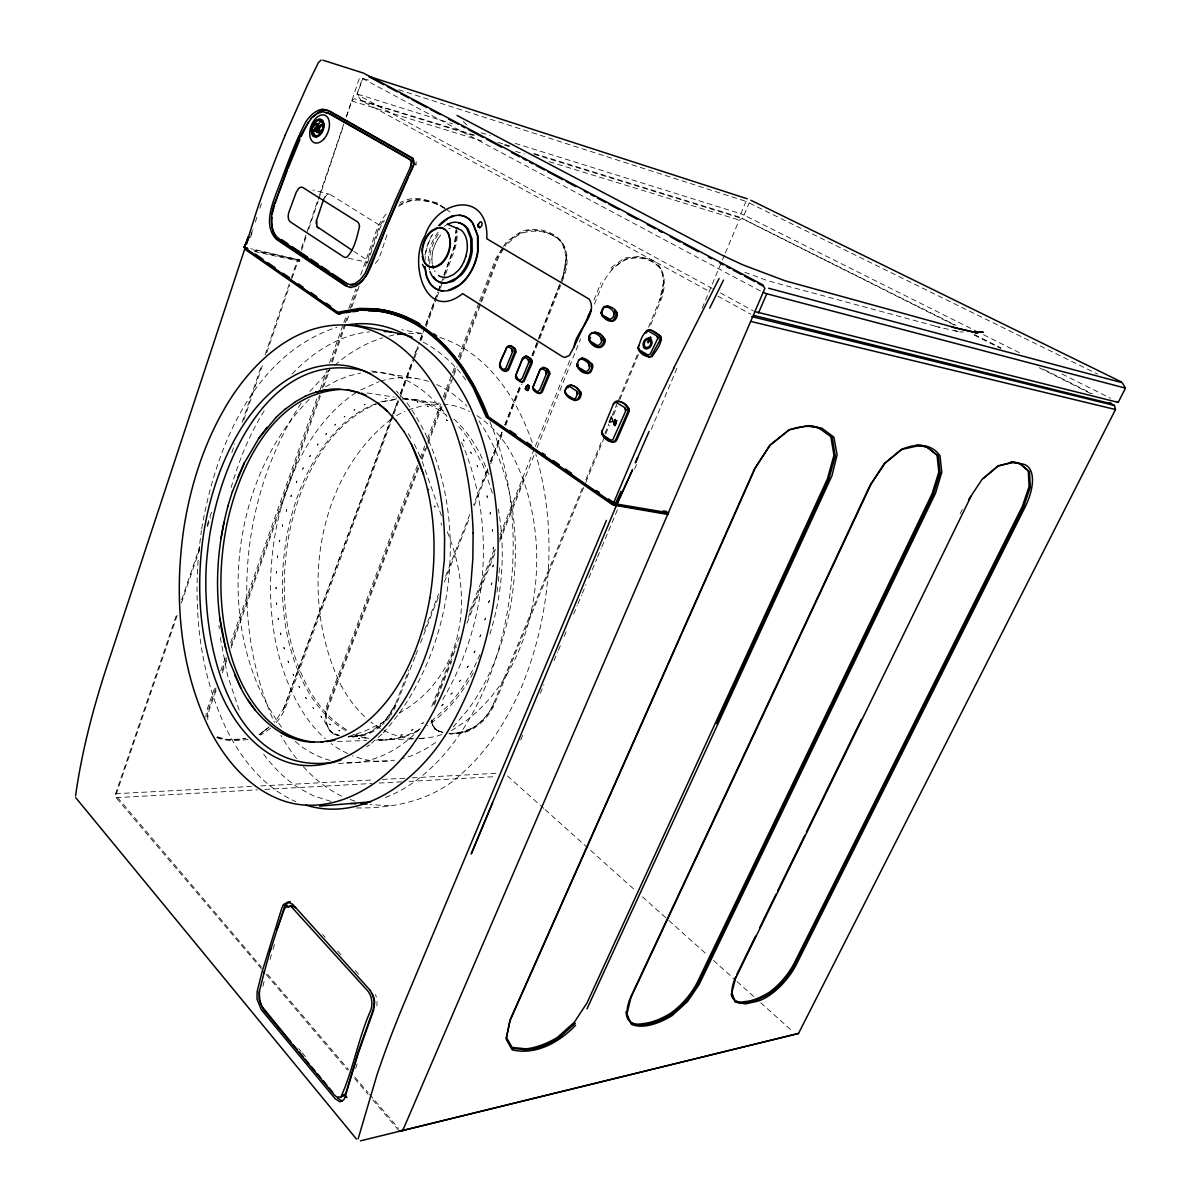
<?xml version="1.0" encoding="UTF-8"?>
<svg xmlns="http://www.w3.org/2000/svg" width="1201" height="1201" viewBox="0 0 1201 1201"><rect width="100%" height="100%" fill="white"/><g stroke="black" fill="none" stroke-linecap="round" stroke-linejoin="round"><path stroke-width="0.75" stroke-dasharray="5 3.75" d="M376.874 1005.853L377.054 1001.484M198.165 560.417C193.916 618.095 201.453 677.799 226.974 730.178A222.065 140.082 -87.2 0 0 257.224 773.984A222.095 140.112 -87.2 0 0 295.671 801.562M498.385 581.494L499.496 567.217M416.192 161.58L415.906 165.107L415.741 160.258M431.88 259.071L432.285 253.981M424.869 261.518L425.379 255.363A39.858 25.641 -71.7 0 1 432.765 234.36M456.38 228.58L454.308 246.821L440.872 284.082M198.735 552.085L201.393 530.527M387.007 234.78L379.036 258.725L375.388 263.364M663.537 281.815L659.619 300.595A37.426 24.605 -61.1 0 0 659.889 268.198A65.68 43.356 -60.3 0 0 625.211 259.131L611.084 269.459M503.459 246.49L506.447 241.776L521.684 231.087A70.619 49.811 -60.2 0 1 561.798 241.596L566.377 256.954L563.299 275.389L532.103 355.481M496.974 592.138L497.995 585.052M566.377 256.954L563.299 275.389L561.272 280.599M201.708 528.77C215.369 448.528 253.051 354.67 336.971 327.212M262.869 986.351L264.55 979.686M270.06 959.464L271.981 952.693M489.873 634.128C502.468 593.879 505.786 550.568 498.31 508.999M273.002 949.255L275.149 942.365M250.514 237.543L253.231 228.911M255.393 222.005L257.014 216.826M355.616 1068.575L357.823 1061.594M250.889 235.111L252.54 230.082M301.571 250.378L306.3 236.297M308.657 229.256L318.115 201.092M318.715 199.336L343.531 125.429M346.488 116.632L360.195 75.813M261.413 968.772L116.077 797.674L115.596 793.726L176.847 613.936M181.681 599.749L199.816 546.545M207.067 525.257L211.901 511.071M231.838 452.552L234.856 443.679M242.122 422.377L261.488 365.539M265.106 354.88L290.522 280.283M291.137 278.512L297.788 258.981M301.421 248.322L318.971 196.814M319.571 195.042L343.786 124.003M346.203 116.887L351.653 100.914L354.49 98.737L475.701 136.208M177.178 615.392L116.677 792.9L116.482 796.233L261.473 967.225M181.426 602.977L199.576 549.713M207.443 526.639L210.46 517.766M243.743 420.14L263.109 363.333M266.742 352.689L289.726 285.222M292.158 278.122L298.208 260.377L255.708 251.084M254.417 251.489L299.469 261.233L299.89 260.032L250.814 248.682M368.452 80.017L362.402 78.44L356.952 94.399L361.036 100.404L709.716 291.693M712.283 288.48L356.952 94.399L363.122 78.305M259.821 208.268L261.578 203.224M214.514 688.443L207.683 707.779A39.378 26.887 -43 0 0 205.836 717.267M220.729 670.879L225.683 656.812M230.652 642.745L317.649 396.54M320.142 389.484L327.002 370.103M329.509 363.047L343.231 324.27M343.861 322.514L346.353 315.458M348.845 308.417L355.721 289.021M360.705 274.924L376.318 230.862A42.831 32.532 -61.4 0 1 386.782 213.313M216.015 687.933L209.154 707.314A39.063 26.677 -43 0 0 207.127 717.012M222.26 670.293L226.629 657.953M230.997 645.613L319.616 395.144M322.108 388.073L328.368 370.403M331.491 361.561L344.627 324.45M345.242 322.694L347.75 315.623M350.257 308.552L357.132 289.111M365.254 266.142L377.144 232.559A42.47 32.247 -61.3 0 1 384.5 218.552M216.09 690.395L209.86 708.035A39.093 26.677 -43 0 0 207.773 719.609M222.335 672.77L226.704 660.415M231.087 648.075L321.042 393.973M323.534 386.902L329.795 369.217M332.302 362.147L349.191 314.422M351.698 307.351L359.204 286.138M367.341 263.154L377.985 233.099A42.5 32.232 -61.3 0 1 384.32 220.549M433.426 248.832L435.257 243.833M391.316 418.338L283.406 709.566L284.982 706.293L275.104 721.831M391.961 416.597L397.741 400.849M400.323 393.838L411.883 362.342M414.465 355.331L417.678 346.594M420.245 339.583L422.812 332.587M425.394 325.591L437.599 292.323M438.245 290.582L440.166 285.328M444.025 274.834L454.308 246.821L456.2 230.292A42.185 31.781 -61.3 0 1 453.152 250.874M397.966 400.503L283.406 709.566M400.564 393.463L419.389 342.405M420.035 340.649L437.644 292.834M438.29 291.077L440.227 285.838M393.267 415.801L285.688 706.984A38.792 26.362 -43.4 0 1 275.539 723.317M393.913 414.045L400.368 396.555M401.014 394.814L413.94 359.835M414.585 358.078L418.458 347.584M421.041 340.589L423.623 333.593M426.22 326.597L436.548 298.614M437.194 296.857L439.776 289.861M440.422 288.12L444.955 275.87M445.601 274.128L453.993 251.384A42.215 31.781 -61.3 0 0 457.056 230.817M417.438 465.252L326.447 706.518L324.72 721.786L330.77 732.55A65.259 42.891 -47 0 0 339.358 735.793M417.993 467.489L327.948 705.723A36.54 23.855 -46.3 0 0 331.971 732.43L332.677 733.105A64.419 42.29 -47 0 0 338.682 735.597M421.296 458.737L425.259 448.258M427.901 441.262L441.112 406.298M444.415 397.546L451.036 380.071M453.678 373.076L456.32 366.08M459.623 357.343L480.1 303.147M480.76 301.391L495.968 261.187A39.918 28.239 -61.3 0 1 503.759 247.121M420.08 458.272L424.704 446.036M427.361 439.041L440.587 404.091M443.229 397.111L455.134 365.644M458.452 356.907L478.944 302.727M479.619 300.986L495.488 259.041L502.468 248.067M418.774 468.075L328.654 706.398A36.555 23.855 -46.3 0 0 332.677 733.105M422.076 459.337L427.376 445.346M428.036 443.589L441.923 406.869M444.565 399.873L453.167 377.129M453.828 375.388L457.131 366.635M459.788 359.639L480.94 303.673M481.601 301.916L496.824 261.698A39.933 28.224 -61.3 0 1 504.615 247.631M485.94 473.359L487.981 468.15L473.569 504.945M490.684 461.199L502.228 431.669M504.945 424.734L520.543 384.785M532.088 355.271L538.198 339.643M538.874 337.901L560.597 282.325M348.515 736.723A65.259 42.891 -47 0 0 371.349 731.454L385.596 720.21L394.799 705.708L408.895 670.053M424.553 630.075L438.59 594.045M445.661 576.21L470.071 513.788M490.578 461.499L502.243 431.714M504.87 424.989L520.603 384.86M415.081 656.782L396 705.467A36.315 23.585 -46.6 0 1 390.91 715.015M415.756 655.04L417.798 649.831M420.53 642.88L438.23 597.678M444.37 582.02L469.576 517.706M474.335 505.531L487.966 470.762M490.699 463.796L502.949 432.51M505.681 425.559L522.03 383.825M532.929 356.006L539.069 340.363M539.744 338.622L563.584 277.761A39.678 27.848 -61.3 0 0 562.533 243.007A69.628 49.061 -60.2 0 0 523.336 232.769A39.933 28.224 -61.3 0 0 505.711 246.235M431.729 706.473L459.307 637.146M469.651 611.159L495.172 547.025M500.006 534.895L534.61 448.123M535.316 446.382L570.895 357.628M593.91 300.19L600.89 282.79M433.576 704.296L456.5 646.889M468.315 617.314L495.412 549.473M499.586 539.039L523.906 478.148M434.282 704.942L451.666 661.436M466.979 623.154L495.488 551.799M499.661 541.366L534.355 454.518M537.117 447.598L580.638 338.712M594.45 304.138L601.356 286.859A37.666 24.921 -61.1 0 1 626.066 259.611A65.71 43.341 -60.3 0 1 660.745 268.679A37.441 24.605 -61.1 0 1 660.475 301.091L649.816 326.972M582.26 488.357L493.461 703.891A34.439 21.348 -48.8 0 1 457.626 733.015L449.369 733.301M585.833 479.709L602.226 439.821M604.944 433.441L608.637 424.223M612.195 415.546L617.899 401.674M618.62 399.948L638.316 352.358M648.555 327.122L659.965 299.379A37.726 24.801 -61.1 0 0 650.131 259.461L638.992 256.429L624.685 257.945L610.799 267.823M583.701 487.486L494.497 704.101A34.198 21.183 -48.8 0 1 458.136 733.511A60.666 37.922 -49.3 0 1 449.594 733.961M585.848 482.292L605.034 435.693M605.739 433.966L609.297 425.349M613.561 414.991L617.119 406.358M619.956 399.453L638.437 354.58M515.124 143.354L740.822 213.778L746.031 201.393L1097.549 374.081M520.709 739.966L522.885 734.802M540.285 693.397L543.918 684.78M554.051 660.625L557.684 652.008M558.405 650.281L560.582 645.117M564.2 636.485L566.377 631.306M573.628 614.071L577.261 605.439M577.981 603.713L581.599 595.095M582.32 593.369L585.953 584.737M588.85 577.846L596.822 558.87M597.543 557.144L601.176 548.527M601.896 546.8L617.839 508.849M634.533 469.126L636.725 463.946M651.257 429.358L677.424 367.086M702.135 308.282L724.668 254.672M725.389 252.946L739.2 220.083L741.993 218.522L955.771 325.831M978.59 332.302L744.019 215.099L749.244 202.714M960.124 513.893L962.586 508.849M323.715 199.051L327.107 194.502L330.185 194.532L381.423 226.343M394.799 705.708L395.294 704.822A36.285 23.585 -46.5 0 1 356.021 735.898M473.224 672.935C462.1 693.562 447.042 712.778 427.211 725.644M324.375 197.504L325.186 196.213M264.205 410.862L261.428 415.231A252.69 163.336 -86.9 0 0 230.592 489.558M385.221 720.51L395.294 704.822M301.091 403.236C240.605 495.908 229.031 620.962 274.338 722.281M442.704 699.492C488.582 622.884 497.154 522.615 460.794 440.557M437.689 239.194L440.632 235.141A34.949 22.909 -72.3 0 1 442.824 232.754M309.843 391.496L329.93 369.593M292.098 374.036C312.515 352.448 339.358 334.674 369.563 331.866M381.903 734.246L370.509 744.08M383.164 732.91C460.839 647.774 474.8 494.767 405.533 400.819M420.17 728.452C400.609 749.484 372.64 764.872 343.231 762.71M453.227 726.95L468.42 709.19A202.233 131.149 -86.5 0 0 510.725 605.184C521.129 542.987 515.559 474.095 478.914 420.966M334.884 365.164C348.74 353.019 364.969 343.201 382.654 337.856M309.257 399.423C227.469 481.481 212.952 634.668 282.475 728.437M431.204 721.486L449.504 704.341L458.587 692.947A179.775 116.587 -86.5 0 0 480.7 652.819M269.294 726.905L259.176 734.682L269.144 727.01M259.176 734.682L268.138 727.911M356.051 392.682C336.055 405.518 320.427 424.043 308.026 444.1A204.906 134.647 -86.9 0 0 274.338 539.009C265.331 598.188 271.246 662.547 304.033 713.949A175.556 114.155 -87.1 0 0 325.471 738.9M398.897 713.289C466.378 675.653 474.38 594.435 446.051 528.935M444.28 226.404L447.162 224.422M390.941 419.284C313.536 480.205 298.974 600.905 341.549 686.402M366.545 746.857L369.668 744.8M435.678 742.503L423.878 750.04L411.823 755.684L401.404 758.912M384.981 721.471L365.209 730.944L345.423 737.639M325.516 386.812L336.911 380.537L348.605 375.943L360.51 373.151M360.69 389.965L378.9 381.738M396.48 415.591L404.812 411.312M419.329 729.472C406.599 736.558 392.172 740.552 377.564 740.176M416.882 731.559C404.332 737.954 389.86 741.137 375.823 739.441M451.321 730.583C543.167 677.244 559.711 531.503 506.807 445.646M385.326 797.539C413.729 786.655 436.729 765.367 454.729 741.317A248.652 158.112 -86.5 0 0 507.332 612.015C518.231 548.512 514.779 481.301 489.798 421.386M379.246 402.875C328.278 422.482 302.082 477.352 290.462 527.494C279.368 580.338 282.205 637.971 307.381 686.522A156.355 101.8 -87 0 0 330.185 717.102A156.37 101.815 -87 0 0 348.86 731.019M375.733 403.836C349.881 413.249 330.395 434.612 316.088 457.431A181.876 119.349 -86.9 0 0 285.793 542.221C278.242 591.072 282.43 643.316 305.865 687.527A156.355 101.665 -87 0 0 346.143 730.793M408.19 409.826L427.196 404.437L441.337 404.001M441.833 734.517L434.792 736.768L418.774 738.735M457.626 733L471.498 728.587M389.094 336.16L393.973 334.884M361.036 100.404L476.467 135.683M380.567 381.107C396.12 376.483 412.859 376.423 428.352 381.302M382.669 401.599L396.63 398.987M380.957 401.915L396.885 399.302M441.112 522.93L441.503 525.107M327.107 194.502L329.194 194.142L312.876 190.013M338.442 763.461L394.483 760.248M356.442 807.943C394.303 808.558 433.666 800.211 461.965 773.444C488.987 749.454 508.323 718.123 522.345 685.095C551.649 612.36 557.789 529.536 535.781 454.008M116.077 797.674L257.434 789.838M264.881 789.417L371.664 783.487M379.156 783.067L401.584 781.836M409.016 781.416L494.497 776.672M115.596 793.726L251.519 786.445M260.827 785.934L373.001 779.929M382.368 779.419L404.752 778.218M412.183 777.828L497.649 773.234M337.421 741.482L366.62 740.537M389.785 739.666L416.957 738.795M418.954 738.675L424.208 738.555M376.498 739.996L387.157 739.876M387.548 761.314L375.553 761.299L363.813 759.452L352.433 755.834M389.379 805.706L370.088 804.625M959.824 331.896L963.202 332.001M408.61 333.232L423.398 333.833L401.704 329.69M395.91 397.996L396.675 398.056M372.49 372.19C403.176 372.175 430.303 391.856 446.967 416.492M403.686 398.462L439.446 403.191M443.109 404.136L448.423 404.587A154.313 103.076 -86.3 0 1 469.546 411.463M402.23 398.972L412.844 399.963A157.241 102.776 -86.3 0 1 446.141 415.021M413.684 738.795L403.296 737.459L393.102 734.562A153.473 101.995 -87 0 1 383.194 730.073M367.161 392.937L394.303 397.111M403.356 398.507L412.844 399.963M371.559 370.989L416.507 378.45M330.845 801.367L313.686 795.918L300.64 789.072A215.925 137.74 -87.2 0 1 261.983 751.946M253.021 249.853L299.89 260.032M348.35 258.155L367.851 262.479M744.845 272.312L768.07 280.839L939.888 327.363M954.645 330.74L958.098 331.506M935.069 326.282L958.023 331.476M368.902 738.54L358.739 735.567A156.37 101.815 -87 0 1 353.755 733.496M366.05 738.495L355.901 735.402A156.355 101.665 -87 0 1 352.614 734.036M351.653 100.914L485.324 142.018M515.559 151.311L524.432 154.043M549.247 161.67L739.2 220.083M497.95 142.334L503.324 144M505.111 144.555L510.485 146.222M533.769 153.428L739.591 217.141L956.056 325.411M504.225 145.021L509.539 146.657M534.37 154.328L741.993 218.522M357.688 94.233L452.507 123.823M481.121 132.756L490.068 135.548M398.657 89.73L746.031 201.393M330.095 760.368C317.244 756.855 305.204 750.31 295.296 741.392M442.914 732.385L435.062 729.788L430.859 721.486M350.182 799.521L357.132 801.833M439.866 337.451C487.396 352.614 517.181 398.237 532.538 443.364M740.822 213.778L744.019 215.099M347.75 753.552L341.504 750.505A175.556 114.155 -87.1 0 1 331.131 743.569M983.604 334.809L1020.34 353.169M1062.074 374.021L1110.505 398.222M974.356 334.599L1000.913 347.915M1044.074 369.578L1092.219 393.733M974.146 335.049L1000.868 348.455M1039.285 367.746L1091.048 393.733M362.402 78.44L761.689 291.693M720.51 292.969L753.402 310.939M717.928 296.197L750.82 314.242M649.621 260.257L650.477 260.737M549.848 233.85L550.719 234.33M436.669 203.87L437.539 204.38M353.755 251.324L367.521 260.242M298.208 260.377L299.469 261.233M444.445 208.058L436.954 202.789L422.512 199.066A42.831 32.532 -61.4 0 0 399.933 202.729M445.946 209.109L450.435 212.262L452.222 217.156M507.498 775.951L543.678 808.348M545.059 809.594L635.509 890.617M642.46 896.847L667.501 919.275M668.897 920.521L706.458 954.179M713.424 960.41L735.688 980.346M737.069 981.592L753.763 996.56M760.728 1002.79L792.72 1031.449M431.384 720.99A34.394 21.423 -48.6 0 0 436.098 729.562L436.804 730.208A60.666 37.922 -49.3 0 0 442.884 732.82M463.226 121.481L466.919 125.084M396.315 390.971L398.612 393.433M399.768 394.664L403.221 398.357M322.664 934.408L325.171 937.185M337.706 951.072L341.459 955.245M355.256 970.513L360.27 976.068M267.538 974.341L348.77 1069.881M354.82 1077.012L368.167 1092.7M369.368 1094.126L398.477 1128.34M266.262 974.476L347.404 1070.001M354.67 1078.558L367.986 1094.231M372.835 1099.936L399.483 1131.312M298.644 1048.563L301.016 1051.415M302.187 1052.827L305.745 1057.09M465.808 379.951L458.977 371.124A217.666 139.886 -86.2 0 0 419.9 340.499M408.34 433.711L411.793 439.671M414.39 444.145L421.146 458.662M239.104 710.001L227.529 675.307L219.933 635.764M489.122 474.68L479.86 453.242L472.624 441.007A157.256 102.941 -86.3 0 0 452.762 418.068M375.448 994.518L376.408 997.16M441.398 515.739L421.716 460.253M492.32 493.026L483.418 466.258L469.681 440.647A157.241 102.776 -86.3 0 0 456.635 424.433M429.478 269.82L428.172 260.467L428.682 254.297A31.872 20.582 -71.7 0 1 438.8 231.418M218.912 625.466L219.258 628.904M429.718 263.875L430.018 254.777A31.872 20.612 -71.8 0 1 440.151 231.928M303.313 766.643A216.105 140.637 -87.2 0 0 307.981 771.582A216.135 140.667 -87.2 0 0 343.651 797.044M296.602 758.702A216.105 140.637 -87.2 0 1 280.914 735.282M414.3 399.317A157.256 102.911 -86.3 0 1 444.265 411.523M476.962 415.681A154.313 103.076 -86.3 0 1 506.672 445.526M380.402 728.512A153.473 101.995 -87 0 1 370.944 722.011M364.609 716.562A153.473 101.995 -87 0 1 341.684 686.537M389.815 716.562A36.315 23.585 -46.6 0 1 382.473 724.713M381.077 725.944A36.315 23.585 -46.6 0 1 356.712 736.558A64.419 42.29 -47 0 1 348.5 737.099M270.465 728.226A38.792 26.362 -43.4 0 1 260.302 735.132M248.037 739.441A38.792 26.362 -43.4 0 1 243.022 739.981A68.832 47.334 -43.8 0 1 215.76 736.363M436.804 730.208A34.409 21.408 -48.6 0 1 431.82 719.864M398.537 206.347A42.5 32.232 -61.3 0 1 424.749 201.017A74.072 55.967 -59.9 0 1 447.102 210.16M216.645 737.489A39.378 26.887 -43 0 0 227.71 739.861L245.559 738.54A68.787 47.349 -43.8 0 1 216.525 736.333M356.021 735.898A64.389 42.29 -47 0 1 347.81 736.438M339.613 735.372A64.389 42.29 -47 0 1 331.971 732.43M504.855 245.74A39.918 28.239 -61.3 0 1 538.618 230.877A69.598 49.061 -60.2 0 1 561.663 242.512A39.663 27.848 -61.3 0 1 562.744 277.266M399.287 204.831A42.47 32.247 -61.3 0 1 423.878 200.507A74.027 55.967 -59.9 0 1 447.673 210.851M493.791 703.486A34.183 21.183 -48.8 0 1 457.431 732.88A60.635 37.937 -49.3 0 1 448.889 733.316M442.178 732.19A60.635 37.937 -49.3 0 1 436.098 729.562M435.167 271.861A33.643 22.264 -70.8 0 1 434.522 270.735M432.285 263.86A34.529 22.684 -71.4 0 1 431.94 259.056M432.195 253.981A35.279 23.134 -71.7 0 1 433.336 248.802M435.347 243.893A35.46 22.984 -71.7 0 1 437.78 239.284M448.724 228.821A34.003 22.414 -73.1 0 1 450 228.325M424.989 255.228A39.843 25.626 -71.7 0 1 431.609 235.606M436.654 384.515A176.712 115.596 -86.3 0 1 466.829 406.193M493.461 547.131L493.101 548.977L493.461 547.131M276.065 587.274L276.05 588.85L276.065 587.274M282.55 524.732L282.475 526.353L282.55 524.732M490.278 512.332L490.173 514.103L490.278 512.332M276.395 571.571L276.29 573.147L276.395 571.571M493.266 565.01L492.785 566.872L493.266 565.01M286.469 509.689L286.318 511.266L286.469 509.689M492.455 529.506L492.23 531.322L492.455 529.506M277.656 555.853L277.446 557.414L277.656 555.853M491.885 582.935L491.284 584.782L491.885 582.935M291.243 495.127L291.002 496.629L291.243 495.127M279.803 540.24L279.518 541.771L279.803 540.24M489.332 600.695L488.597 602.512L489.332 600.695M296.827 481.151L296.497 482.577L296.827 481.151M485.639 618.095L484.799 619.851L485.639 618.095M303.192 467.88L302.787 469.231L303.192 467.88M480.85 634.924L479.89 636.605L480.85 634.924M310.278 455.449L309.813 456.71L310.278 455.449M475.026 650.987L473.975 652.578L475.026 650.987M318.055 443.965L317.514 445.121L318.055 443.965M468.255 666.135L467.114 667.606L468.255 666.135M326.462 433.531L325.861 434.567L326.462 433.531M460.614 680.171L459.382 681.537L460.614 680.171M335.424 424.268L334.779 425.169L335.424 424.268M452.207 692.992L450.9 694.193L452.207 692.992M344.882 416.252L344.192 417.017L344.882 416.252M443.109 704.432L441.758 705.497L443.109 704.432M354.76 409.601L354.025 410.217L354.76 409.601M423.368 722.837L421.926 723.572L423.368 722.837M364.969 404.377L364.203 404.842L364.969 404.377M412.949 729.653L411.478 730.208L412.949 729.653M402.29 734.802L400.819 735.177L402.29 734.802M391.526 738.285L390.055 738.48L391.526 738.285M434.807 505.996L434.987 507.017L434.807 505.996M487.291 497.469L486.96 495.833L487.291 497.469M386.031 398.552L385.236 398.672L386.031 398.552M482.982 481.721L482.532 480.16L482.982 481.721M477.623 466.949L477.082 465.493L477.623 466.949M471.287 453.332L470.657 451.996L471.287 453.332M464.066 441.007L463.346 439.791L464.066 441.007M379.711 740.086L380.777 740.071L379.711 740.086M447.327 420.665L446.457 419.75L447.327 420.665M358.664 738.39L359.684 738.69L358.664 738.39M438.005 412.829L437.074 412.063L438.005 412.829M338.862 730.343L339.793 730.959L338.862 730.343M428.202 406.629L427.226 406.028L428.202 406.629M329.644 724.098L330.515 724.849L329.644 724.098M418.023 402.095L417.002 401.659L418.023 402.095M320.982 716.487L321.793 717.372L320.982 716.487M312.936 707.584L313.686 708.59L312.936 707.584M407.574 399.257L406.523 398.987L407.574 399.257M305.564 697.511L306.24 698.622L305.564 697.511M298.944 686.341L299.529 687.542L298.944 686.341M293.089 674.196L293.599 675.487L293.089 674.196M288.06 661.181L288.48 662.547L288.06 661.181M283.871 647.414L284.217 648.855L283.871 647.414M280.569 633.032L280.824 634.518L280.569 633.032M278.152 618.125L278.317 619.656L278.152 618.125M276.65 602.842L276.725 604.388L276.65 602.842"/><path stroke-width="1.5" d="M234.856 675.352L240.725 687.768L229.811 662.021C213.343 611.879 214.213 556.874 227.935 506.206L227.845 506.597M502.288 369.383L505.876 371.484L508.563 369.923L515.769 352.313L515.124 348.545L511.656 346.053L508.639 345.648L506.372 347.81L499.541 364.579L499.976 367.146L503.114 369.368L505.636 368.602L512.527 351.788L511.476 348.68L508.218 346.714L506.927 347.179C505.336 353.71 493.131 367.311 504.735 371.289L508.053 368.482L514.613 352.088L513.968 348.335L510.515 345.828M517.601 379.231L522.015 382.143L523.921 381.498L531.683 364.263L531.412 359.039L526.954 356.172L525.047 356.847M538.483 393.297L540.42 393.538L542.221 392.096L549.683 374.202L548.226 369.578L544.458 367.431L541.651 369.022M352.223 250.333L317.019 226.659L316.509 220.549L323.715 199.051M515.544 376.123L522.555 358.273L525.137 357.478L528.365 359.715L528.815 362.312L522.3 378.27L519.943 380.327L516.04 377.76L515.544 376.123L516.64 378.3L515.694 377.024M532.869 387.563L540 369.563L542.642 368.767L545.93 371.049L546.395 373.691L539.759 389.77L537.357 391.826L533.394 389.199L532.869 387.563L533.995 389.755L533.034 388.463M477.698 250.889L477.488 235.471L472.639 223.206A37.351 24.545 -73.7 0 0 458.992 215.189M601.656 433.081L602.196 430.138M604.373 436.639C607.736 438.665 614.266 445.901 617.089 439.386L628.543 412.919C631.351 406.584 621.638 399.963 616.323 401.795M525.513 388.929L526.518 386.272C530.887 386.632 527.299 393.448 525.528 388.749M577.156 391.511L577.561 393.988L576.57 390.986L569.394 386.362L567.427 386.467C557.579 396.63 583.611 408.31 580.653 392.006C578.056 388.148 569.394 381.197 566.377 387.983C561.933 393.613 569.754 396.976 573.928 399.002L575.804 398.011L577.636 393.057M601.596 432.57L613.501 403.806C616.849 396.18 630.84 406.223 627.417 412.694L615.963 439.191C612.54 446.051 602.106 438.11 601.596 432.57L602.782 434.882L610.498 439.971L612.735 439.911L625.286 411.973L625.751 409.811L624.52 407.484L615.933 402.17L613.276 404.287M272.011 217.351C271.081 225.308 272.282 234.405 278.572 239.96L347.629 286.439M578.777 368.046L587.799 373.751L590.592 372.265L592.333 368.782L592.198 363.843L582.17 358.303M577.005 365.524L577.531 362.852M578.221 364.488L578.297 367.026M232.499 491.494L244.358 462.865L237.963 476.992M576.855 364.924L578.732 359.985L582.02 357.898C588.91 359.249 595.126 365.78 589.481 371.995C585.442 376.033 577.426 369.773 576.855 364.924L577.906 366.981L585.833 371.845C593.669 368.091 587.769 359.775 580.638 358.964L578.567 360.57M638.647 345.528L638.121 347.674L639.322 349.956L648.09 355.076L650.341 353.92L657.923 338.097L656.692 335.815L647.864 330.785C641.919 333.443 640.013 342.54 638.076 348.38C639.232 353.634 647.204 358.243 652.218 356.547C655.776 350.647 663.012 343.231 660.49 335.92C656.587 333.548 648.63 325.621 645.207 332.647M588.79 339.553C588.22 324.375 612.54 336.775 602.527 346.203C595.531 352.118 582.275 337.331 592.648 332.887C600.095 333.638 605.694 341.97 597.753 345.693L589.736 340.919L588.7 338.892M259.236 992.852L259.941 1001.214M478.118 224.707L478.403 227.064L480.1 227.574L481.766 225.758L482.066 223.131A2.762 1.847 -71.3 0 0 480.085 221.975L478.118 224.707L479.454 227.695L478.403 227.064M600.995 313.431L604.418 306.39L608.457 306.42M602.226 312.5C601.221 317.965 610.784 324.105 614.867 319.991C620.932 313.746 614.567 307.261 607.376 306.03L605.484 306.795M478.118 226.404L478.418 223.791M318.655 123.853L317.274 124.949A3.933 2.402 -69.3 0 1 317.935 124.108L318.61 123.718M316.509 220.549L316.313 223.836M600.935 312.71L603.037 307.741L605.034 306.675C612.765 307.351 618.125 315.683 610.078 319.391L601.971 314.722L600.935 312.71L602.362 316.358L611.864 321.012L613.786 319.601L616.173 314.737L614.927 310.459M259.491 990.975L259.056 999.232L263.199 1009.365L334.118 1094.712L336.43 1096.813L340.754 1097.249C353.289 1069.911 358.243 1038.024 370.854 1010.116C372.79 1003.751 372.07 996.305 367.836 991.005L291.107 906.47L286.484 906.74L284.532 908.632L277.101 929.064M429.838 597.993C438.26 546.56 434.867 491.569 411.433 444.34L411.252 444.025M75.543 795.963C82.344 747.577 95.269 700.258 110.987 654.065L244.704 249.072L246.866 249.147L244.704 249.072L337.766 313.941L359.399 310.158L374.982 310.594A236.342 150.305 -86.2 0 1 421.596 328.113A236.372 150.335 -86.2 0 1 462.28 369.668L473.344 387.983L486.36 417.242L612.765 504.945L667.951 514.508L665.985 513.172L614.131 504.72L488.657 417.588C475.761 382.834 454.744 349.911 423.878 328.549A236.057 150.335 -86.2 0 0 377.264 311.044L368.602 310.804M527.915 390.1C531.322 385.986 526.654 382.308 525.573 388.554L527.915 390.1C530.482 385.986 527.254 383.104 525.573 388.554L525.603 389.244M528.56 387.608C529.836 385.236 527.149 383.719 527.089 386.632M311.99 117.353L317.454 113.389L322.814 111.768L327.663 112.849L410.187 159.778L411.418 161.88L410.427 167.209L394.934 201.183L364.954 273.708L360.225 279.698L355.106 283.436L349.926 284.637M244.208 463.211L259.026 437.945L275.96 417.558M465.883 256.398L467.009 251.129A34.769 23.194 -72.4 0 0 467.414 245.905M246.34 243.908L256.504 211.451A711.202 432.135 -61.7 0 1 285.192 135.248M259.266 991.891L264.52 970.993M272.297 213.763L274.534 205.056M358.153 1138.818L377.024 1074.79A733.661 310.939 -52.2 0 1 403.911 1003.736L606.415 520.423M410.427 167.209L411.478 163.486M263.89 973.531L270.72 948.97M270.09 951.507L284.247 907.416L285.823 904.278L290.237 901.546M246.355 244.373L248.202 238.083M227.86 506.191L232.529 491.119M340.033 314.377L247.211 249.928L247.616 248.682M590.021 338.562L590.472 337.226M275.089 203.464L277.866 195.538M258.831 438.245L267.117 427.316M248.172 236.687L244.373 247.331L247.511 248.637L245.875 247.901M413.729 164.297L396.555 202.158L365.96 276.2L361.096 282.385L355.826 286.243L350.467 287.474M278.422 193.961L287.444 170.092M288.09 168.395L299.86 139.601M492.56 802.899L471.212 853.971L616.113 506.086M614.131 504.72L614.762 503.234L608.592 498.955M668.672 512.812L613.381 503.474L631.576 460.388A852.034 372.19 -58.6 0 1 673.791 368.302M665.985 513.172L666.705 511.476L663.132 510.92M285.102 135.233L307.786 84.31L318.46 62.512L321.177 60.05M758.477 312.996L766.763 293.765L1125.457 388.133L1118.206 402.41L755.099 311.629M301.241 136.419L308.357 121.992M637.716 457.641L635.374 462.88L649.125 431.369M574.153 346.729L569.334 355.496L564.815 357.418L562.623 356.727L462.64 293.629C425.169 323.354 408.505 261.863 424.929 236.087C436.699 198.6 488.927 189.728 486.825 238.789L589.181 299.139C598.744 314.527 575.339 331.566 574.153 346.729L591.357 309.588L587.905 316.944M408.58 176.562L385.656 228.971L371.034 266.397L367.161 274.368L362.432 280.358L357.313 284.082L352.133 285.283L345.032 283.031L278.047 238.023C268.859 229.391 270.841 214.964 274.158 204.11C286.123 175.526 292.969 143.459 311.419 118.238M716.682 723.648L828.735 479.529L835.265 455.96L832.203 437.629L818.602 427.811A91.021 51.163 -56.8 0 0 808.063 425.634M615.137 504.24L621.052 491.389M586.989 1008.87L831.978 475.656L837.112 454.834L833.869 437.134L821.799 428.141L807.748 425.755L789.327 429.748L770.336 444.97L755.294 467.985L509.809 1021.225L506.191 1039L512.106 1049.839C535.916 1055.544 559.591 1042.093 575.564 1025.279M409.346 174.866C410.967 170.212 416.627 163.471 412.724 158.592L327.513 110.267L322.514 109.171C315.413 110.282 310.233 115.626 306.18 121.181C293.9 144.135 285.748 169.056 276.245 193.241C270.916 207.338 264.115 226.794 276.38 239.299L345.423 285.808L350.992 287.549M736.663 974.792L755.534 936.164M759.632 927.773L776.026 894.175M777.663 890.812L804.73 835.386M806.381 832.023L861.327 719.489M719.099 278.527L673.626 368.272M709.746 308.117L723.482 280.103M971.054 496.268L735.582 978.365L731.829 992.642L735.267 1002.129L745.491 1003.901L756.855 1001.364A40.684 17.91 -50.2 0 0 796.308 964.598L1025.309 506.642A45.263 21.453 -58 0 0 1022.982 464.096L1012.743 462.175L998.601 465.703L983.349 478.448M360.48 1140.845L798.515 1033.46L1115.504 409.541L1114.438 405.473L1109.424 402.951M523.561 359.009L524.221 357.763M461.514 266.172L464.021 261.488M567.848 387.833L568.508 386.662M646.288 332.992L647.099 331.671M320.922 132.726C323.609 123.688 320.307 136.674 316.148 136.088A8.872 5.404 -69.3 0 1 313.416 134.917C318.82 136.524 307.336 130.113 313.716 124.694C315.878 121.421 311.84 126.916 313.701 127.156C314.332 124.243 315.773 120.685 319.286 120.1L322.228 121.571L320.892 120.67L319.781 121.691L322.574 122.922L323.084 127.756A8.707 5.299 -69.3 0 1 321.283 132.29L320.952 132.771M968.742 499.496L982.013 479.454L997.566 466.213L1011.873 462.685A78.726 37.501 -57.4 0 1 1021.015 464.307L1029.497 471.723L1030.308 487.186L1023.462 507.302L795.632 963.202A40.354 17.79 -50.2 0 1 770.036 993.317A71.7 31.947 -50.5 0 1 745.671 1002.49A40.654 18.03 -50.1 0 1 735.778 976.683M285.313 409.076L295.101 401.975M403.296 1129.15L401.074 1130.862M311.044 118.464L319.166 111.663L324.69 109.997L329.69 111.108L413.309 158.487M508.053 347.329L510.74 345.738M438.86 225.473C444.04 219.618 451.291 214.919 459.382 215.339A37.321 24.53 -73.7 0 1 473.029 223.356L477.863 235.606L478.073 251.024A39.813 26.992 -72.4 0 1 465.057 280.178C459.262 286.393 451.366 291.693 442.493 290.837A37.426 24.831 -70.3 0 1 429.177 282.295L426.475 276.74L424.599 266.547M439.251 225.623L448.378 218.117L453.918 215.91M370.238 990.42L374.006 997.761L374.652 1002.084L373.511 1010.521L358.183 1053.532L345.152 1096.798L343.876 1099.726L339.943 1101.812L335.169 1098.735L261.293 1009.696L256.999 999.157L257.149 991.516L262.163 971.519L281.89 907.881L283.451 904.728L285.793 904.308L288.18 906.905L291.107 905.524L295.746 907.761M276.11 417.287L285.463 408.85M305.219 396.33C315.082 391.691 326.267 389.034 336.941 388.959L350.887 390.43L359.144 392.577M575.324 1023.252L558.165 1038.625A83.214 41.735 -47.2 0 1 526.774 1049.884L512.452 1048.398L506.432 1037.484L510.305 1019.319L754.468 468.945L769.616 445.451L788.772 430.123A91.081 51.133 -56.8 0 1 819.923 428.577M315.593 392.247L326.147 389.785M440.707 264.355L437.81 266.217A20.042 13.166 -71.5 0 1 423.503 260.122L422.302 252.871M295.251 401.78L305.384 396.18M569.349 385.806L571.226 385.206M593.159 332.872L595.126 332.227C604.433 333.293 607.03 344.267 598.548 347.374L590.517 342.12M648.105 330.695L650.357 329.975L658.538 334.764L660.16 338.081L659.514 341.084L651.122 356.217L648.855 356.907L639.908 351.202M447.162 224.422L451.606 222.68A30.01 19.711 -73.4 0 1 466.889 228.715L470.732 238.519L470.882 250.829A31.826 21.453 -72.3 0 1 456.305 278.137L447.237 282.55L442.794 282.836A30.04 19.892 -70.6 0 1 432.105 276.035L429.913 271.576M437.194 227.725L431.459 230.757A20.462 13.226 -72 0 0 421.956 250.994M448.048 290.507L459.398 284.997L464.667 280.028A39.813 26.932 -72.3 0 0 477.683 250.889M334.644 762.004L341.054 759.963M342.345 1095.732L344.837 1094.937L346.113 1092.114L358.634 1050.62L373.256 1009.501L374.292 1001.454L372.295 993.512M339.943 312.695L361.861 308.837L377.549 309.273A237.693 151.386 -86.2 0 1 409.001 318.115M322.153 741.858L321.252 742.008L333.308 740.071M342.45 1095.642L344.837 1094.937L346.849 1097.594L344.717 1095.042L341.054 1096.948M333.082 740.131L332.046 740.161C357.523 733.376 377.699 714.46 392.592 693.412A186.125 115.927 -86.5 0 0 429.823 597.993M798.515 1033.46L399.483 1131.312L402.59 1130.862L764.842 288.45L762.83 284.892L363.513 73.111L322.994 60.215M326.852 741.542L334.884 740.281M333.758 762.29C226.539 778.128 198.015 631.201 207.503 552.355C214.994 474.995 263.589 348.545 362.177 370.298M427.646 489.573L428.592 489.438M319.601 806.126L370.569 801.818M346.278 312.605L349.671 312.17M353.049 311.72L358.138 311.059M347.104 324.961C406.253 314.752 454.548 365.975 474.335 416.672L474.59 417.182C513.608 517.376 503.204 635.539 449.519 728.422C421.446 776.882 365.239 823.301 306.045 805.15M397.636 334.463L404.947 333.638M574.814 400.594C583.176 397.696 579.693 386.016 571 385.281M340.303 389.469C274.158 393.733 240.08 465.042 227.364 522.015C217.681 568.148 218.312 617.044 233.069 662.051C245.244 698.847 272.132 738.345 314.046 742.008M310.999 742.113C279.623 740.356 253.696 713.844 240.891 688.053M280.839 732.67L290.282 737.339M310.654 742.128L322.979 741.918M976.608 332.257L983.304 332.272L972.795 331.911L977.599 333.007L957.707 328.398L785.199 280.839L742.728 264.82L722.131 255.197L457.071 115.476M219.873 618.23L225.698 648.27M350.467 803.589L355.886 803.739M384.095 331.491L391.361 331.881L405.773 335.004A217.666 139.886 -86.2 0 1 412.093 337.151M347.329 389.905L357.763 392.562M403.956 431.489L411.433 444.34L423.593 474.62M404.076 431.76L395.88 420.425M396.015 420.65L387.112 410.937M357.943 392.622C369.037 396.45 378.78 403.236 387.353 411.147L377.76 403.101M360.6 802.989L366.921 804.085M245.424 247.526L244.118 247.331L248.847 237.318L244.118 247.331L337.676 312.26L359.579 308.387L375.267 308.807A237.978 151.356 -86.2 0 1 422.227 326.402A238.008 151.401 -86.2 0 1 463.226 368.212L474.38 386.662L487.576 416.297L613.381 503.474M355.496 325.111L391.361 331.881M245.604 248.952L247.106 249.883M324.991 112.594L329.84 113.675L412.378 160.589L413.654 164.297M952.078 327.137L977.599 333.007M245.8 247.661L244.373 247.331L247.511 248.637L244.118 247.331L245.529 247.841M751.09 321.493L1115.504 409.541M751.751 316.599L1114.438 405.473M768.625 288.24L1122.289 382.729L1125.457 388.133L1124.421 387.307M369.878 76.699L747.292 198.796M342.315 1101.107L337.541 1098.044M447.463 224.242L461.229 230.157A33.283 21.828 -73.7 0 1 463.766 232.949L465.688 236.627A33.883 22.324 -73 0 1 466.904 241.011L467.354 245.92M753.627 315.383L1111.601 403.836L1110.49 402.89M763.371 292.383L766.763 293.765M363.062 370.509L370.674 373.721M361.321 393.132L366.155 395.249M750.88 200.267L1121.149 381.828M369.097 76.849L383.99 84.761M387.307 86.517L397.231 91.786M400.549 93.543L408.82 97.927M412.123 99.683L427.031 107.595M430.333 109.351L440.257 114.62M448.543 119.019L458.467 124.288M461.785 126.045L465.087 127.801M468.405 129.558L483.297 137.469M486.6 139.226L501.508 147.138M511.431 152.407L519.703 156.791M523.02 158.547L526.323 160.303M529.641 162.06L532.944 163.831M536.262 165.588L544.533 169.972M547.836 171.728L562.744 179.64M566.046 181.396L575.97 186.665M584.256 191.064L587.559 192.821M590.877 194.577L594.18 196.333M597.497 198.09L605.769 202.489M609.072 204.245L619.01 209.514M627.282 213.898L637.206 219.167M647.144 224.452L655.416 228.836M658.733 230.592L662.036 232.348M670.308 236.747L680.246 242.017M683.549 243.773L698.457 251.685M708.38 256.954L711.683 258.71M719.969 263.109L723.272 264.866M726.59 266.622L729.893 268.378M733.21 270.135L741.482 274.519M744.785 276.275L754.723 281.559M758.026 283.316L762.995 285.943M313.341 136.148L314.302 136.764A9.383 5.705 -69.3 0 0 321.973 132.38A9.383 5.705 -69.3 0 0 323.189 121.436A9.278 5.645 -69.3 0 0 321.628 119.665A9.383 5.705 -69.3 0 0 312.996 124.634A9.383 5.705 -69.3 0 0 313.281 136.238M575.024 400.488L567.022 395.009M281.755 239.705L287.85 243.788M292.413 246.866L307.651 257.089M310.699 259.131L318.31 264.25M321.358 266.292L328.969 271.396M332.016 273.453L347.239 283.676M255.318 254.027L263.004 259.356M267.628 262.554L275.314 267.883M283.016 273.228L289.156 277.491M298.388 283.886L303.012 287.099M310.699 292.428L316.854 296.692M326.087 303.102L330.71 306.3M509.915 430.543L516.07 434.822M526.864 442.298L531.488 445.511M542.282 452.987L545.374 455.134M553.076 460.478L559.246 464.757M565.416 469.021L571.586 473.299M596.251 490.413L599.344 492.545M527.824 390.265L525.573 388.554L525.708 389.349M254.912 709.701L247.541 699.447M423.878 328.549L441.307 342.765M1117.185 401.554L1118.206 402.41M527.704 390.385L525.573 388.554L527.329 390.43M370.418 990.555L292.699 904.308L287.88 901.996L283.451 904.728L285.793 904.308L288.18 906.905M291.047 1042.108L261.698 1006.138M293.434 1044.975L297.007 1049.284M299.394 1052.151L302.967 1056.46M305.354 1059.327L308.927 1063.621M311.314 1066.488L314.887 1070.797M317.274 1073.664L320.847 1077.958M323.234 1080.825L326.807 1085.134M329.194 1088.001L332.767 1092.31M356.457 1139.058L75.708 797.644M317.019 226.659L318.55 228.52M638.256 348.62L639.322 349.956L639.172 348.71M565.191 392.832L566.091 394.048L565.055 391.976M499.631 366.425L500.562 367.686L499.481 365.539M452.192 353.89L459.908 364.338M602.226 315.037L603.442 316.749M410.187 159.778L411.418 161.88M506.297 1037.994L511.446 1047.347L525.783 1048.833A83.154 41.765 -47.2 0 0 557.159 1037.604L574.318 1022.231L586.959 1003.045L827.459 478.749L833.959 455.179L830.897 436.864M638.121 347.674L639.322 349.956M422.482 264.385L424.328 268.078M603.548 435.813L602.782 433.291M501.538 368.632L500.832 366.275M260.242 1002.52L261.202 1004.937M432.6 265.331L433.321 268.228M545.93 371.049L546.395 373.691L546.29 371.8M528.365 359.715L528.815 362.312L528.71 360.45M625.196 408.085L625.661 410.832L625.586 408.865M512.076 349.206L512.527 351.788L512.422 349.926M516.88 376.859L517.106 378.15M589.181 364.308L589.556 366.77L589.511 364.999M657.382 336.385L657.803 339.132L657.773 337.151M601.281 338.127L601.641 340.589L601.611 338.817M589.886 339.898L590.066 341.114M613.771 311.81L614.101 314.272L614.101 312.5M221.089 538.048L224.032 522.15M424.989 266.697L426.85 276.876L429.553 282.445A37.396 24.816 -70.2 0 0 442.884 290.972M549.518 371.454L549.683 374.202M531.923 360.12L532.073 362.837M515.619 349.626L515.769 352.313M628.874 408.55L629.009 411.418M580.653 392.006L580.759 394.574M592.678 364.864L592.754 367.431M661.045 337.061L661.105 339.913M604.764 338.802L604.809 341.369M617.224 312.575L617.239 315.127M434.041 333.848A237.723 151.431 -86.2 0 1 436.714 336.07M410.577 318.865A237.693 151.386 -86.2 0 1 419.93 323.94M1010.626 462.01A78.696 37.531 -57.4 0 1 1019.769 463.631L1028.266 471.047L1029.092 486.495L1022.246 506.612L794.642 962.346A40.339 17.805 -50.2 0 1 769.045 992.446A71.655 31.977 -50.5 0 1 744.68 1001.604A40.624 18.045 -50.1 0 1 734.276 999.863M733.226 998.767A40.624 18.045 -50.1 0 1 731.214 994.008M916.273 445.196A84.385 43.566 -57.2 0 1 926.872 447.087L937.035 455.254L938.822 472.008L932.096 493.716L697.781 981.337A43.281 20.237 -48.8 0 1 670.248 1013.509A76.909 36.42 -49.1 0 1 642.715 1023.612A43.626 20.522 -48.6 0 1 626.066 1011.572M440.046 227.469A19.982 13.046 -72.9 0 1 448.664 234.645L449.624 238.128A20.432 13.556 -72.3 0 1 440.317 263.815L437.419 265.661A20.027 13.106 -71.5 0 1 422.257 256.128M438.515 275.434A33.253 22.023 -70.2 0 0 440.572 276.62L443.965 277.461A33.568 22.173 -70.6 0 0 447.613 277.251L453.858 274.398L458.467 270.255A35.054 23.465 -72.2 0 0 461.544 266.217M455.93 227.77A33.313 21.933 -73.4 0 1 458.197 228.34M465.793 256.368A35.234 23.45 -72.2 0 1 463.931 261.443M440.722 264.385A20.477 13.601 -72.3 0 0 450.405 242.527L449.069 235.171A19.997 13.061 -72.9 0 0 437.584 228.25L431.835 231.268A20.477 13.256 -71.9 0 0 422.287 252.871M458.737 222.891A29.89 19.666 -73.4 0 1 468.225 229.211L472.053 239.014L472.188 251.309A31.857 21.453 -72.3 0 1 461.8 274.564L453.122 281.409L444.13 283.286A29.95 19.847 -70.6 0 1 437.539 280.854M436.398 279.953A29.95 19.847 -70.6 0 1 433.441 276.5M319.271 130.429L318.685 132.2L317.259 132.17C318.881 127.546 320.036 128.957 321.658 124.739C317.274 127.786 319.121 125.55 317.244 126.555C322.078 118.479 316.088 127.291 316.584 123.598C315.488 124.604 316.058 127.291 317.094 127.291C315.293 127.351 311.509 130.894 314.647 131.51L317.289 128.057C321.793 126.15 314.842 130.173 316.644 132.515L318.941 132.786L319.826 130.023C317.499 129.077 317.619 132.876 319.271 130.429M359.489 226.659C357.012 236.837 354.415 249.343 347.029 257.059A7.942 4.894 -78.4 0 1 343.741 256.909L290.372 221.915A7.686 4.549 -78.3 0 1 288.901 212.217L296.257 192.175L298.839 188.317A7.776 4.654 -75.8 0 1 303.012 187.641L357.162 221.63A8.032 4.999 -75.7 0 1 359.489 226.509L359.489 226.659M473.119 533.079L472.834 558.84L470.852 584.662L467.204 610.243A252.72 156.836 -86.5 0 1 414.72 741.858C385.371 785.829 327.453 821.874 274.654 797.299A219.933 136.929 -87.2 0 1 209.124 728.437C179.069 666.675 174.01 595.321 183.873 528.095A256.894 162.105 -86.9 0 1 223.356 410.712C249.087 364.789 295.401 319.031 352.268 325.591A221.69 139.061 -86.2 0 1 430.694 380.162C460.178 425.304 471.528 479.83 473.119 533.079M444.58 538.844L444.325 560.011L439.731 602.286A211.121 130.999 -86.5 0 1 396.991 711.172C372.82 747.968 325.351 779.059 280.839 759.708A183.663 114.29 -87.1 0 1 225.308 702.99C199.486 650.987 195.193 590.592 203.6 533.814A214.018 134.647 -86.9 0 1 237.318 434.852C258.966 396.69 298.313 358.874 345.693 365.629A184.894 115.776 -86.3 0 1 410.202 412.378C434.086 449.91 443.319 494.872 444.58 538.844M515.799 375.252L516.445 379.036L519.943 381.618L521.835 381.843L523.606 380.387L530.932 362.627L529.506 358.063L525.813 355.961L523.066 357.553L515.799 375.252M533.109 386.662L533.769 390.49L537.342 393.117L539.264 393.358L541.066 391.901L548.527 373.991L547.071 369.368L543.302 367.221L540.51 368.812L533.109 386.662M321.147 125.099L319.886 126.405L321.117 125.234M313.986 130.339L316.569 128.282L313.986 130.339M648.81 337.976L648.48 339.388L646.543 339.943A4.324 3.228 -65.7 0 0 644.201 344.011L644.577 346.158A4.113 3.078 -65.4 0 0 646.874 347.539L648.825 346.774A4.309 3.243 -65.7 0 0 650.897 342.525L650.326 340.468L651.287 339.448L652.053 342.21A5.81 4.354 -65.8 0 1 649.261 347.915L646.663 348.936A5.525 4.143 -65.4 0 1 643.571 347.089L643.06 344.207A5.81 4.339 -65.7 0 1 646.198 338.742L648.81 337.976M630.9 997.641L626.907 1014.094L631.396 1024.318A78.035 36.871 -49.1 0 0 672.08 1015.596L687.512 1001.559L699.237 984.265L935.564 493.071L941.794 472.203L939.978 455.704A85.751 44.182 -57.2 0 0 902.086 449.144L885.092 463.121L871.205 483.898L630.9 997.641M940.083 472.744L933.342 494.452L698.787 982.253A43.311 20.222 -48.8 0 1 671.239 1014.44A76.954 36.39 -49.1 0 1 643.721 1024.558A43.641 20.507 -48.6 0 1 631.426 995.494L869.959 485.414L884.116 463.781L901.29 449.564L917.564 445.931A84.445 43.536 -57.2 0 1 928.163 447.808L938.311 455.975L940.083 472.744M632.537 469.816L616.729 504.6L632.537 469.816M611.399 417.167L609.207 422.136L613.171 421.506L611.399 417.167M615.167 419.599L613.696 424.584L615.167 419.599M616.638 420.56L615.167 425.544L616.638 420.56M650.341 337.196L647.624 342.345L648.315 342.78L651.032 337.631L650.341 337.196M527.584 390.46L525.573 388.554L527.449 390.475M314.467 136.359L313.551 135.773A8.902 5.42 -69.3 0 1 313.656 124.048A8.902 5.42 -69.3 0 1 322.288 120.776A8.827 5.374 -69.3 0 1 323.369 122.922A8.902 5.42 -69.3 0 1 323.519 127.336A8.827 5.374 -69.3 0 1 322.544 130.609A8.902 5.42 -69.3 0 1 314.437 136.389M577.906 366.981L576.99 365.78L577.906 366.981M602.782 434.882L601.746 433.501L602.782 434.882M535.691 391.451L534.415 389.574L535.691 391.451M323.654 139.271A14.727 8.977 -69.3 0 0 325.336 115.431A14.727 8.977 -69.3 0 0 309.753 132.17A14.727 8.977 -69.3 0 0 323.654 139.271"/></g></svg>
